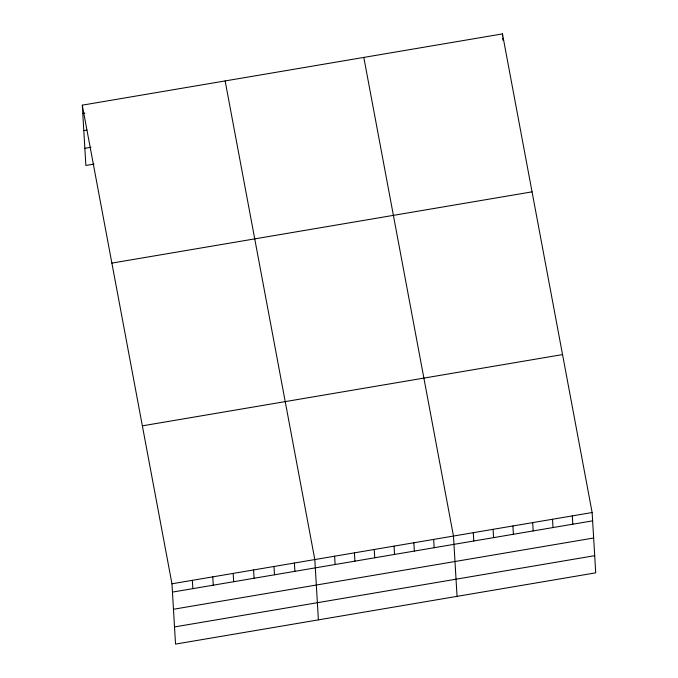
<?xml version="1.0" encoding="UTF-8"?>
<svg xmlns="http://www.w3.org/2000/svg" width="678" height="678" viewBox="0 0 678 678"><rect width="100%" height="100%" fill="white"/><g stroke="black" fill="none" stroke-linecap="round" stroke-linejoin="round"><path stroke-width="1.02" d="M82.284 105.158L502.466 33.9L592.131 512.534L595.716 572.842L175.534 644.1L171.958 583.792L82.284 105.158L85.869 165.466L94.03 164.076M82.784 113.455L84.818 113.107M83.801 130.617L86.86 130.1M84.852 148.304L90.971 147.262M111.878 263.106L532.052 191.849M142.363 425.843L562.537 354.586M171.958 583.792L592.131 512.534M172.449 592.097L592.623 520.84M173.466 609.259L593.64 538.001M174.517 626.938L594.691 555.68M363.806 57.41L453.472 536.052L457.057 596.36M225.147 80.928L314.812 559.562L318.397 619.87M572.325 515.899L572.817 524.204M552.511 519.255L553.011 527.56M532.705 522.611L533.196 530.916M502.466 33.9L502.584 35.976M502.712 38.053L502.83 40.129M512.899 525.975L513.39 534.281M493.092 529.332L493.584 537.637M473.278 532.696L473.778 540.993M433.666 539.408L434.157 547.714M413.86 542.773L414.351 551.07M394.045 546.129L394.537 554.435M374.239 549.485L374.731 557.791M354.433 552.85L354.925 561.147M334.627 556.206L335.118 564.511M294.405 563.028L294.896 571.334M273.997 566.486L274.488 574.791M253.589 569.944L254.081 578.249M233.181 573.41L233.673 581.716M212.773 576.868L213.265 585.173M192.366 580.334L192.857 588.631"/></g></svg>
